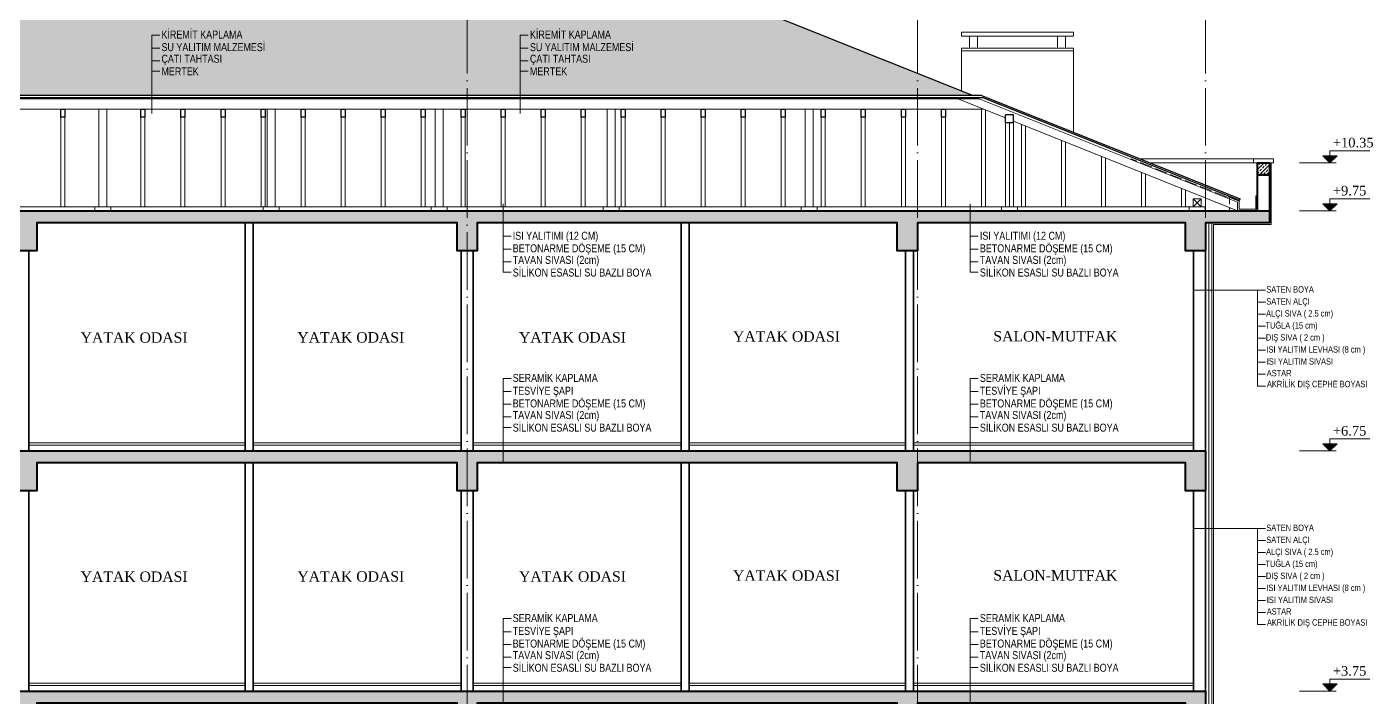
# Model space of a CAD drawing. Header units: millimetres. Extents: x 11587 to 81192, y -36083 to -25300.
# Drawn here: x 52709 to 54391, y -27183 to -26345 of the extents above; entities that cross this region are included whole.
import ezdxf

# ---------------------------------------------------------------- set-up
doc = ezdxf.new("R2010")
doc.units = ezdxf.units.MM
doc.linetypes.add('AKS', pattern=[30, 24, -3, 0, -3])
doc.linetypes.add('IZDUSUM1', pattern=[20, 7.5, -5, 7.5, 0])
for name, color, linetype, lineweight in [('A-detay-yalıtım', 193, 'Continuous', 5), ('rtm-aks yeni', 7, 'AKS', 20), ('rtm-cephe-03', 241, 'Continuous', 30), ('rtm-cephe-04', 33, 'Continuous', 25), ('rtm-duv tugla', 22, 'Continuous', 35), ('rtm-izdusum-üst ince', 8, 'IZDUSUM1', 5), ('rtm-kesit katmanı-04', 33, 'Continuous', 25), ('rtm-kesit katmanı-05', 153, 'Continuous', 20), ('rtm-kesit katmanı-06', 136, 'Continuous', 15), ('rtm-kesit katmanı-07', 244, 'Continuous', 9), ('rtm-kplm dos-seramik', 13, 'Continuous', 9), ('rtm-mhl-yazı-adı', 150, 'Continuous', 30), ('rtm-mhl-yazı-malzeme', 253, 'Continuous', 13), ('rtm-sembol kot yazı', 7, 'Continuous', 20), ('rtm-sembol malzeme cizgisi', 242, 'Continuous', 20), ('rtm-symbol lvl', 242, 'Continuous', 20), ('rtm-sıva', 252, 'Continuous', 15), ('rtm-tarama-betonarme', 51, 'Continuous', 15), ('rtm-tas_betonarme', 50, 'Continuous', 40)]:
    doc.layers.add(name, color=color, linetype=linetype, lineweight=lineweight)
doc.styles.add('ARIAL', font='times.ttf')
doc.styles.get("Standard").update_dxf_attribs({"font": 'arial.ttf'})
doc.styles.add('VAZ-OLCU', font='times.ttf', dxfattribs={"height": 60})
doc.linetypes.add('BATTING', pattern='A,0.00254,-2.54,[134,ltypeshp.shx,S=2.54,R=0,X=-2.54,Y=0],-5.08,[134,ltypeshp.shx,S=2.54,R=180,X=2.54,Y=0],-2.54', length=10.16254)
pattern_1 = [(45, (63294.627, 13305.797), (-11.22532, 11.22532), []), (45, (63305.852, 13305.797), (-11.22532, 11.22532), [7.9375, -3.96875])]

msp = doc.modelspace()

# ---------------------------------------------------------------- hatches: boundary and pattern name
at = {"layer": 'rtm-cephe-04'}
h = msp.add_hatch(dxfattribs=at)
h.set_pattern_fill('AR-RSHKE', color=256, scale=0.15, style=0)
h.set_pattern_definition([(0, (6000, -2946.85), (97.155, 45.72), [22.86, -19.05, 26.67, -11.43, 34.29, -15.24]), (0, (6022.86, -2944.947), (97.155, 45.72), [19.05, -72.39, 15.24, -22.86]), (0, (6068.58, -2949.71), (97.155, 45.72), [11.43, -118.11]), (90, (6000, -2946.852), (-32.385, 45.72), [43.815, -139.065]), (90, (6022.86, -2946.852), (-32.385, 45.72), [42.8625, -140.0175]), (90, (6041.91, -2946.852), (-32.385, 45.72), [40.005, -142.875]), (90, (6068.58, -2949.71), (-32.385, 45.72), [43.815, -139.065]), (90, (6080.01, -2949.71), (-32.385, 45.72), [43.815, -139.065]), (90, (6114.3, -2946.852), (-32.385, 45.72), [41.91, -140.97])])
h.paths.add_polyline_path([(50289.09, -26249.14), (50289.09, -26315.03), (50209.09, -26315.03), (50209.09, -26249.14), (50071.59, -26249.14), (49616.97, -26430.99), (53891.22, -26430.99), (53436.59, -26249.14), (53299.09, -26249.14), (53299.09, -26315.03), (53219.09, -26315.03), (53219.09, -26249.14), (52486.59, -26249.14), (52486.59, -26315.03), (52201.59, -26315.03), (52201.59, -26249.14), (51551.59, -26249.14), (51551.59, -26315.03), (51436.59, -26315.03), (51436.59, -26249.14), (51156.59, -26249.14), (51156.59, -26315.03), (51016.59, -26315.03), (51016.59, -26249.14)])
at = {"layer": 'rtm-symbol lvl'}
for points in [[(54328.3, -26506.19), (54337.14, -26515.03), (54345.98, -26506.19)], [(54328.3, -26506.19), (54337.14, -26515.03), (54345.98, -26506.19)], [(54328.3, -26566.19), (54337.14, -26575.03), (54345.98, -26566.19)], [(54328.3, -26566.19), (54337.14, -26575.03), (54345.98, -26566.19)], [(54328.3, -26866.19), (54337.14, -26875.03), (54345.98, -26866.19)], [(54328.3, -26866.19), (54337.14, -26875.03), (54345.98, -26866.19)], [(54328.3, -27166.19), (54337.14, -27175.03), (54345.98, -27166.19)], [(54328.3, -27166.19), (54337.14, -27175.03), (54345.98, -27166.19)]]:
    msp.add_hatch(color=256, dxfattribs=at).paths.add_polyline_path(points)
at = {"layer": 'rtm-tarama-betonarme'}
h = msp.add_hatch(dxfattribs=at)
h.set_pattern_fill('ANSI33', color=256, style=0)
h.set_pattern_definition([(45, (46427.6166, 20302.453), (-4.4901281, 4.4901281), []), (45, (46432.107, 20302.453), (-4.4901281, 4.4901281), [3.175, -1.5875])])
h.paths.add_polyline_path([(54261.59, -26515.03), (54246.59, -26515.03), (54246.59, -26530.03), (54261.59, -26530.03)])
at = {"layer": 'rtm-tarama-betonarme', "ltscale": 1.5}
h = msp.add_hatch(dxfattribs=at)
h.set_pattern_fill('ANSI33', color=256, scale=2.5, style=0)
h.set_pattern_definition(pattern_1)
h.paths.add_polyline_path([(51446.59, -26590.03), (51966.59, -26590.03), (51966.59, -26625.03), (51991.59, -26625.03), (51991.59, -26590.03), (52331.59, -26590.03), (52331.59, -26625.03), (52356.59, -26625.03), (52356.59, -26590.03), (52696.59, -26590.03), (52696.59, -26625.03), (52721.59, -26625.03), (52721.59, -26590.03), (53246.59, -26590.03), (53246.59, -26625.03), (53271.59, -26625.03), (53271.59, -26590.03), (53796.59, -26590.03), (53796.59, -26625.03), (53821.59, -26625.03), (53821.59, -26590.03), (54156.59, -26590.03), (54156.59, -26625.03), (54181.59, -26625.03), (54181.59, -26590.03), (54261.59, -26590.03), (54261.59, -26575.03), (49246.59, -26575.03), (49246.59, -26590.03), (49326.59, -26590.03), (49326.59, -26625.03), (49351.59, -26625.03), (49351.59, -26590.03), (49686.59, -26590.03), (49686.59, -26625.03), (49711.59, -26625.03), (49711.59, -26590.03), (50236.59, -26590.03), (50236.59, -26625.03), (50261.59, -26625.03), (50261.59, -26590.03), (50786.59, -26590.03), (50786.59, -26625.03), (50811.59, -26625.03), (50811.59, -26590.03), (51146.59, -26590.03), (51146.59, -26625.03), (51171.59, -26625.03), (51171.59, -26590.03), (51421.59, -26590.03), (51421.59, -26625.03), (51446.59, -26625.03)])
h = msp.add_hatch(dxfattribs=at)
h.set_pattern_fill('ANSI33', color=256, scale=2.5, style=0)
h.set_pattern_definition(pattern_1)
h.paths.add_polyline_path([(52331.59, -26925.03), (52356.59, -26925.03), (52356.59, -26890.03), (52696.59, -26890.03), (52696.59, -26925.03), (52721.59, -26925.03), (52721.59, -26890.03), (53246.59, -26890.03), (53246.59, -26925.03), (53271.59, -26925.03), (53271.59, -26890.03), (53796.59, -26890.03), (53796.59, -26925.03), (53821.59, -26925.03), (53821.59, -26890.03), (54156.59, -26890.03), (54156.59, -26925.03), (54181.59, -26925.03), (54181.59, -26875.03), (51421.59, -26875.03), (51421.59, -26925.03), (51446.59, -26925.03), (51446.59, -26890.03), (51966.59, -26890.03), (51966.59, -26925.03), (51991.59, -26925.03), (51991.59, -26890.03), (52331.59, -26890.03)])
h = msp.add_hatch(dxfattribs=at)
h.set_pattern_fill('ANSI33', color=256, scale=2.5, style=0)
h.set_pattern_definition(pattern_1)
h.paths.add_polyline_path([(52331.59, -27225.03), (52356.59, -27225.03), (52356.59, -27190.03), (52696.59, -27190.03), (52696.59, -27225.03), (52721.59, -27225.03), (52721.59, -27190.03), (53246.59, -27190.03), (53246.59, -27225.03), (53271.59, -27225.03), (53271.59, -27190.03), (53796.59, -27190.03), (53796.59, -27225.03), (53821.59, -27225.03), (53821.59, -27190.03), (54156.59, -27190.03), (54156.59, -27225.03), (54181.59, -27225.03), (54181.59, -27175.03), (51421.59, -27175.03), (51421.59, -27225.03), (51446.59, -27225.03), (51446.59, -27190.03), (51966.59, -27190.03), (51966.59, -27225.03), (51991.59, -27225.03), (51991.59, -27190.03), (52331.59, -27190.03)])

# ---------------------------------------------------------------- linework, layer by layer
at = {"layer": 'A-detay-yalıtım', "linetype": 'BATTING', "ltscale": 0.35}
msp.add_lwpolyline([(54185.59, -27565.03), (54185.59, -26590.03)], dxfattribs=at)
at = {"layer": 'rtm-aks yeni', "ltscale": 3}
for p, q in [((53259.09, -27755.03), (53259.09, -25974.16)), ((53821.59, -27755.03), (53821.59, -25974.16)), ((54181.59, -27755.03), (54181.59, -25974.16))]:
    msp.add_line(p, q, dxfattribs=at)
at = {"layer": 'rtm-cephe-03'}
for points in [[(53299.09, -26249.14), (53436.59, -26249.14), (53891.22, -26430.99)], [(54224.02, -26562), (54224.76, -26560.14)]]:
    msp.add_lwpolyline(points, dxfattribs=at)
at = {"layer": 'rtm-duv tugla'}
for points in [[(52981.59, -26590.03), (52981.59, -26875.03)], [(52991.59, -26590.03), (52991.59, -26875.03)], [(53526.59, -26590.03), (53526.59, -26875.03)], [(53536.59, -26590.03), (53536.59, -26875.03)], [(52711.59, -26625.03), (52711.59, -26875.03)], [(53251.59, -26625.03), (53251.59, -26875.03)], [(53266.59, -26625.03), (53266.59, -26875.03)], [(53806.59, -26625.03), (53806.59, -26875.03)], [(53816.59, -26625.03), (53816.59, -26875.03)], [(54166.59, -26625.03), (54166.59, -26875.03)], [(54181.59, -26625.03), (54181.59, -26875.03)], [(52981.59, -26890.03), (52981.59, -27175.03)], [(52991.59, -26890.03), (52991.59, -27175.03)], [(53526.59, -26890.03), (53526.59, -27175.03)], [(53536.59, -26890.03), (53536.59, -27175.03)], [(52711.59, -26925.03), (52711.59, -27175.03)], [(53251.59, -26925.03), (53251.59, -27175.03)], [(53266.59, -26925.03), (53266.59, -27175.03)], [(53806.59, -26925.03), (53806.59, -27175.03)], [(53816.59, -26925.03), (53816.59, -27175.03)], [(54166.59, -26925.03), (54166.59, -27175.03)], [(54181.59, -26925.03), (54181.59, -27175.03)]]:
    msp.add_lwpolyline(points, dxfattribs=at)
at = {"layer": 'rtm-izdusum-üst ince'}
msp.add_lwpolyline([(54088.82, -26510.03), (54211.59, -26559.14), (54211.59, -26575.03)], dxfattribs=at)
at = {"layer": 'rtm-kesit katmanı-04'}
for p, q in [((53941.59, -26455.03), (53931.59, -26455.03)), ((53941.59, -26465.03), (53931.59, -26465.03))]:
    msp.add_line(p, q, dxfattribs=at)
for points in [[(53904, -26433.99), (49604.19, -26433.99)], [(53901.88, -26430.99), (49606.31, -26430.99)], [(53901.88, -26430.99), (54224.76, -26560.14)], [(54224.02, -26562), (53904, -26433.99)], [(52751.59, -26448.03), (52756.59, -26448.03), (52756.59, -26458.03), (52751.59, -26458.03), (52751.59, -26448.03)], [(52851.59, -26448.03), (52856.59, -26448.03), (52856.59, -26458.03), (52851.59, -26458.03), (52851.59, -26448.03)], [(52901.59, -26448.03), (52906.59, -26448.03), (52906.59, -26458.03), (52901.59, -26458.03), (52901.59, -26448.03)], [(52951.59, -26448.03), (52956.59, -26448.03), (52956.59, -26458.03), (52951.59, -26458.03), (52951.59, -26448.03)], [(53001.59, -26448.03), (53006.59, -26448.03), (53006.59, -26458.03), (53001.59, -26458.03), (53001.59, -26448.03)], [(53051.59, -26448.03), (53056.59, -26448.03), (53056.59, -26458.03), (53051.59, -26458.03), (53051.59, -26448.03)], [(53101.59, -26448.03), (53106.59, -26448.03), (53106.59, -26458.03), (53101.59, -26458.03), (53101.59, -26448.03)], [(53151.59, -26448.03), (53156.59, -26448.03), (53156.59, -26458.03), (53151.59, -26458.03), (53151.59, -26448.03)], [(53201.59, -26448.03), (53206.59, -26448.03), (53206.59, -26458.03), (53201.59, -26458.03), (53201.59, -26448.03)], [(53251.59, -26448.03), (53256.59, -26448.03), (53256.59, -26458.03), (53251.59, -26458.03), (53251.59, -26448.03)], [(53301.59, -26448.03), (53306.59, -26448.03), (53306.59, -26458.03), (53301.59, -26458.03), (53301.59, -26448.03)], [(53351.59, -26448.03), (53356.59, -26448.03), (53356.59, -26458.03), (53351.59, -26458.03), (53351.59, -26448.03)], [(53401.59, -26448.03), (53406.59, -26448.03), (53406.59, -26458.03), (53401.59, -26458.03), (53401.59, -26448.03)], [(53451.59, -26448.03), (53456.59, -26448.03), (53456.59, -26458.03), (53451.59, -26458.03), (53451.59, -26448.03)], [(53501.59, -26448.03), (53506.59, -26448.03), (53506.59, -26458.03), (53501.59, -26458.03), (53501.59, -26448.03)], [(53551.59, -26448.03), (53556.59, -26448.03), (53556.59, -26458.03), (53551.59, -26458.03), (53551.59, -26448.03)], [(53601.59, -26448.03), (53606.59, -26448.03), (53606.59, -26458.03), (53601.59, -26458.03), (53601.59, -26448.03)], [(53651.59, -26448.03), (53656.59, -26448.03), (53656.59, -26458.03), (53651.59, -26458.03), (53651.59, -26448.03)], [(53701.59, -26448.03), (53706.59, -26448.03), (53706.59, -26458.03), (53701.59, -26458.03), (53701.59, -26448.03)], [(53751.59, -26448.03), (53756.59, -26448.03), (53756.59, -26458.03), (53751.59, -26458.03), (53751.59, -26448.03)], [(53801.59, -26448.03), (53806.59, -26448.03), (53806.59, -26458.03), (53801.59, -26458.03), (53801.59, -26448.03)], [(53851.59, -26448.03), (53856.59, -26448.03), (53856.59, -26458.03), (53851.59, -26458.03), (53851.59, -26448.03)], [(53931.59, -26465.03), (53931.59, -26455.03)], [(53941.59, -26465.03), (53941.59, -26455.03)]]:
    msp.add_lwpolyline(points, dxfattribs=at)
at = {"layer": 'rtm-kesit katmanı-05'}
for p, q in [((52799.09, -26570.03), (52799.09, -26448.03)), ((52809.09, -26570.03), (52809.09, -26448.03)), ((53009.09, -26570.03), (53009.09, -26448.03)), ((53019.09, -26570.03), (53019.09, -26448.03)), ((53219.09, -26570.03), (53219.09, -26448.03)), ((53229.09, -26570.03), (53229.09, -26448.03)), ((53434.09, -26570.03), (53434.09, -26448.03)), ((53444.09, -26570.03), (53444.09, -26448.03)), ((53681.59, -26570.03), (53681.59, -26448.03)), ((53691.59, -26570.03), (53691.59, -26448.03)), ((53931.59, -26570.03), (53931.59, -26465.03)), ((53936.59, -26465.03), (53936.59, -26570.03)), ((53941.59, -26570.03), (53941.59, -26465.03))]:
    msp.add_line(p, q, dxfattribs=at)
for points in [[(53876.59, -26352.03), (54016.59, -26352.03)], [(53876.59, -26357.03), (53876.59, -26352.03)], [(54016.59, -26357.03), (54016.59, -26352.03)], [(53876.59, -26357.03), (54016.59, -26357.03)], [(53876.59, -26372.03), (53876.59, -26425.14)], [(54016.59, -26372.03), (53876.59, -26372.03)], [(53886.59, -26372.03), (53886.59, -26357.03)], [(53896.59, -26372.03), (53896.59, -26357.03)], [(53996.59, -26372.03), (53996.59, -26357.03)], [(54006.59, -26372.03), (54006.59, -26357.03)], [(54016.59, -26372.03), (54016.59, -26476.88)], [(54016.59, -26375.03), (53876.59, -26375.03)], [(53898.94, -26435.2), (49609.25, -26435.2)], [(53931.59, -26459.03), (53872.01, -26435.2)], [(53898.94, -26435.2), (54221.59, -26564.26)], [(53904.09, -26448.03), (49604.09, -26448.03)], [(54221.59, -26575.03), (53941.59, -26463.03)], [(52794.09, -26575.03), (52794.09, -26570.03), (52814.09, -26570.03), (52814.09, -26575.03)], [(52794.09, -26575.03), (52794.09, -26570.03), (52814.09, -26570.03), (52814.09, -26575.03)], [(53004.09, -26575.03), (53004.09, -26570.03), (53024.09, -26570.03), (53024.09, -26575.03)], [(53004.09, -26575.03), (53004.09, -26570.03), (53024.09, -26570.03), (53024.09, -26575.03)], [(53214.09, -26575.03), (53214.09, -26570.03), (53234.09, -26570.03), (53234.09, -26575.03)], [(53214.09, -26575.03), (53214.09, -26570.03), (53234.09, -26570.03), (53234.09, -26575.03)], [(53429.09, -26575.03), (53429.09, -26570.03), (53449.09, -26570.03), (53449.09, -26575.03)], [(53429.09, -26575.03), (53429.09, -26570.03), (53449.09, -26570.03), (53449.09, -26575.03)], [(53676.59, -26575.03), (53676.59, -26570.03), (53696.59, -26570.03), (53696.59, -26575.03)], [(53676.59, -26575.03), (53676.59, -26570.03), (53696.59, -26570.03), (53696.59, -26575.03)], [(53946.59, -26575.03), (53946.59, -26570.03), (53926.59, -26570.03), (53926.59, -26575.03)], [(53946.59, -26575.03), (53946.59, -26570.03), (53926.59, -26570.03), (53926.59, -26575.03)], [(54176.14, -26570.03), (54176.14, -26560.03), (54166.14, -26560.03), (54166.14, -26570.03), (54181.14, -26570.03), (54181.14, -26575.03), (54161.14, -26575.03), (54161.14, -26570.03), (54176.14, -26570.03)], [(54221.59, -26575.03), (54221.59, -26564.26)]]:
    msp.add_lwpolyline(points, dxfattribs=at)
at = {"layer": 'rtm-kesit katmanı-06'}
msp.add_lwpolyline([(49347.05, -26570.03), (54161.14, -26570.03)], dxfattribs=at)
at = {"layer": 'rtm-kesit katmanı-07', "ltscale": 2}
for points in [[(53901.59, -26570.03), (53901.59, -26448.03)], [(53906.59, -26570.03), (53906.59, -26449.03)], [(52751.59, -26458.03), (52751.59, -26570.03)], [(52756.59, -26458.03), (52756.59, -26570.03)], [(52851.59, -26458.03), (52851.59, -26570.03)], [(52856.59, -26458.03), (52856.59, -26570.03)], [(52901.59, -26458.03), (52901.59, -26570.03)], [(52906.59, -26458.03), (52906.59, -26570.03)], [(52951.59, -26458.03), (52951.59, -26570.03)], [(52956.59, -26458.03), (52956.59, -26570.03)], [(53001.59, -26458.03), (53001.59, -26570.03)], [(53006.59, -26458.03), (53006.59, -26570.03)], [(53051.59, -26458.03), (53051.59, -26570.03)], [(53056.59, -26458.03), (53056.59, -26570.03)], [(53101.59, -26458.03), (53101.59, -26570.03)], [(53106.59, -26458.03), (53106.59, -26570.03)], [(53151.59, -26458.03), (53151.59, -26570.03)], [(53156.59, -26458.03), (53156.59, -26570.03)], [(53201.59, -26458.03), (53201.59, -26570.03)], [(53206.59, -26458.03), (53206.59, -26570.03)], [(53251.59, -26458.03), (53251.59, -26570.03)], [(53256.59, -26458.03), (53256.59, -26570.03)], [(53301.59, -26458.03), (53301.59, -26570.03)], [(53306.59, -26458.03), (53306.59, -26570.03)], [(53351.59, -26458.03), (53351.59, -26570.03)], [(53356.59, -26458.03), (53356.59, -26570.03)], [(53401.59, -26458.03), (53401.59, -26570.03)], [(53406.59, -26458.03), (53406.59, -26570.03)], [(53451.59, -26458.03), (53451.59, -26570.03)], [(53456.59, -26458.03), (53456.59, -26570.03)], [(53501.59, -26458.03), (53501.59, -26570.03)], [(53506.59, -26458.03), (53506.59, -26570.03)], [(53551.59, -26458.03), (53551.59, -26570.03)], [(53556.59, -26458.03), (53556.59, -26570.03)], [(53601.59, -26458.03), (53601.59, -26570.03)], [(53606.59, -26458.03), (53606.59, -26570.03)], [(53651.59, -26458.03), (53651.59, -26570.03)], [(53656.59, -26458.03), (53656.59, -26570.03)], [(53701.59, -26458.03), (53701.59, -26570.03)], [(53706.59, -26458.03), (53706.59, -26570.03)], [(53751.59, -26458.03), (53751.59, -26570.03)], [(53756.59, -26458.03), (53756.59, -26570.03)], [(53801.59, -26458.03), (53801.59, -26570.03)], [(53806.59, -26458.03), (53806.59, -26570.03)], [(53851.59, -26458.03), (53851.59, -26570.03)], [(53856.59, -26458.03), (53856.59, -26570.03)], [(53951.59, -26467.03), (53951.59, -26570.03)], [(53956.59, -26469.03), (53956.59, -26570.03)], [(54001.59, -26570.03), (54001.59, -26487.03)], [(54006.59, -26570.03), (54006.59, -26489.03)], [(54051.59, -26507.03), (54051.59, -26570.03)], [(54056.59, -26509.03), (54056.59, -26570.03)], [(54101.59, -26527.03), (54101.59, -26570.03)], [(54106.59, -26529.03), (54106.59, -26570.03)], [(54151.59, -26547.03), (54151.59, -26570.03)], [(54156.59, -26549.03), (54156.59, -26570.03)], [(54166.14, -26560.03), (54176.14, -26570.03)], [(54166.14, -26570.03), (54176.14, -26560.03)]]:
    msp.add_lwpolyline(points, dxfattribs=at)
at = {"layer": 'rtm-kplm dos-seramik'}
for points in [[(52981.59, -26865.03), (52711.59, -26865.03)], [(52981.59, -26868.03), (52711.59, -26868.03)], [(53251.59, -26865.03), (52991.59, -26865.03)], [(53251.59, -26868.03), (52991.59, -26868.03)], [(53526.59, -26865.03), (53266.59, -26865.03)], [(53526.59, -26868.03), (53266.59, -26868.03)], [(53806.59, -26865.03), (53536.59, -26865.03)], [(53806.59, -26868.03), (53536.59, -26868.03)], [(54166.59, -26865.03), (53816.59, -26865.03)], [(54166.59, -26868.03), (53816.59, -26868.03)], [(52981.59, -27165.03), (52711.59, -27165.03)], [(52981.59, -27168.03), (52711.59, -27168.03)], [(53251.59, -27165.03), (52991.59, -27165.03)], [(53251.59, -27168.03), (52991.59, -27168.03)], [(53526.59, -27165.03), (53266.59, -27165.03)], [(53526.59, -27168.03), (53266.59, -27168.03)], [(53806.59, -27165.03), (53536.59, -27165.03)], [(53806.59, -27168.03), (53536.59, -27168.03)], [(54166.59, -27165.03), (53816.59, -27165.03)], [(54166.59, -27168.03), (53816.59, -27168.03)]]:
    msp.add_lwpolyline(points, dxfattribs=at)
at = {"layer": 'rtm-sembol malzeme cizgisi'}
for p, q in [((52875.09, -26355.54), (52865.02, -26355.54)), ((52875.09, -26371.67), (52865.02, -26371.67)), ((53335.46, -26355.54), (53325.39, -26355.54)), ((53335.46, -26371.67), (53325.39, -26371.67)), ((52875.09, -26387.47), (52865.02, -26387.47)), ((53335.46, -26387.47), (53325.39, -26387.47)), ((52875.09, -26400.55), (52865.02, -26400.55)), ((53335.46, -26400.55), (53325.39, -26400.55)), ((53313.98, -26606.86), (53303.91, -26606.86)), ((53897.64, -26606.86), (53887.57, -26606.86)), ((53313.98, -26623), (53303.91, -26623)), ((53897.64, -26623), (53887.57, -26623)), ((53313.98, -26638.79), (53303.91, -26638.79)), ((53897.64, -26638.79), (53887.57, -26638.79)), ((53313.98, -26651.87), (53303.91, -26651.87)), ((53897.64, -26651.87), (53887.57, -26651.87)), ((54166.59, -26674.17), (54256.59, -26674.17)), ((54246.41, -26689.17), (54256.59, -26689.17)), ((54246.41, -26704.17), (54256.59, -26704.17)), ((54246.41, -26719.17), (54256.59, -26719.17)), ((54246.41, -26734.17), (54256.59, -26734.17)), ((54246.41, -26749.17), (54256.59, -26749.17)), ((54246.41, -26764.17), (54256.59, -26764.17)), ((53313.98, -26784.5), (53303.91, -26784.5)), ((53897.64, -26784.5), (53887.57, -26784.5)), ((54246.41, -26779.17), (54256.59, -26779.17)), ((53313.98, -26800.98), (53303.91, -26800.98)), ((53897.64, -26800.98), (53887.57, -26800.98)), ((54246.41, -26794.17), (54256.59, -26794.17)), ((53313.98, -26816.77), (53303.91, -26816.77)), ((53897.64, -26816.77), (53887.57, -26816.77)), ((53313.98, -26832.57), (53303.91, -26832.57)), ((53897.64, -26832.57), (53887.57, -26832.57)), ((53313.98, -26845.65), (53303.91, -26845.65)), ((53897.64, -26845.65), (53887.57, -26845.65)), ((54166.59, -26972.01), (54256.59, -26972.01)), ((54246.41, -26987.01), (54256.59, -26987.01)), ((54246.41, -27002.01), (54256.59, -27002.01)), ((54246.41, -27017.01), (54256.59, -27017.01)), ((54246.41, -27032.01), (54256.59, -27032.01)), ((54246.41, -27047.01), (54256.59, -27047.01)), ((54246.41, -27062.01), (54256.59, -27062.01)), ((54246.41, -27077.01), (54256.59, -27077.01)), ((53313.98, -27084.5), (53303.91, -27084.5)), ((53897.64, -27084.5), (53887.57, -27084.5)), ((54246.41, -27092.01), (54256.59, -27092.01)), ((53313.98, -27100.98), (53303.91, -27100.98)), ((53897.64, -27100.98), (53887.57, -27100.98)), ((53313.98, -27116.77), (53303.91, -27116.77)), ((53897.64, -27116.77), (53887.57, -27116.77)), ((53313.98, -27132.57), (53303.91, -27132.57)), ((53313.98, -27145.65), (53303.91, -27145.65)), ((53897.64, -27132.57), (53887.57, -27132.57)), ((53897.64, -27145.65), (53887.57, -27145.65))]:
    msp.add_line(p, q, dxfattribs=at)
for points in [[(52865.02, -26453.32), (52865.02, -26355.54)], [(53325.39, -26453.32), (53325.39, -26355.54)], [(53303.91, -26651.87), (53303.91, -26566.34)], [(53887.57, -26651.87), (53887.57, -26566.34)], [(54246.41, -26674.17), (54246.41, -26794.17)], [(53303.91, -26890.03), (53303.91, -26784.5)], [(53887.57, -26890.03), (53887.57, -26784.5)], [(54246.41, -26972.01), (54246.41, -27092.01)], [(53303.91, -27190.03), (53303.91, -27084.5)], [(53887.57, -27190.03), (53887.57, -27084.5)]]:
    msp.add_lwpolyline(points, dxfattribs=at)
at = {"layer": 'rtm-symbol lvl'}
for p, q in [((54299.21, -26515.03), (54345.01, -26515.03)), ((54299.21, -26575.03), (54345.01, -26575.03)), ((54299.21, -26875.03), (54345.01, -26875.03)), ((54299.21, -27175.03), (54345.01, -27175.03))]:
    msp.add_line(p, q, dxfattribs=at)
for points in [[(54328.3, -26506.19), (54337.14, -26515.03), (54345.98, -26506.19)], [(54328.3, -26506.19), (54337.14, -26515.03), (54345.98, -26506.19)], [(54328.3, -26566.19), (54337.14, -26575.03), (54345.98, -26566.19)], [(54328.3, -26566.19), (54337.14, -26575.03), (54345.98, -26566.19)], [(54328.3, -26866.19), (54337.14, -26875.03), (54345.98, -26866.19)], [(54328.3, -26866.19), (54337.14, -26875.03), (54345.98, -26866.19)], [(54328.3, -27166.19), (54337.14, -27175.03), (54345.98, -27166.19)], [(54328.3, -27166.19), (54337.14, -27175.03), (54345.98, -27166.19)]]:
    msp.add_lwpolyline(points, close=True, dxfattribs=at)
for points in [[(54387.14, -26500.03), (54337.14, -26500.03), (54337.14, -26515.03)], [(54387.14, -26560.03), (54337.14, -26560.03), (54337.14, -26575.03)], [(54387.14, -26860.03), (54337.14, -26860.03), (54337.14, -26875.03)], [(54387.14, -27160.03), (54337.14, -27160.03), (54337.14, -27175.03)]]:
    msp.add_lwpolyline(points, dxfattribs=at)
at = {"layer": 'rtm-sıva'}
for p, q in [((54241.59, -26510.03), (54099.48, -26510.03)), ((54241.59, -26515.03), (54111.98, -26515.03))]:
    msp.add_line(p, q, dxfattribs=at)
for points in [[(54191.59, -26592.03), (54263.59, -26592.03), (54263.59, -26515.03)], [(54246.59, -26515.03), (54241.59, -26515.03), (54241.59, -26510.03), (54266.59, -26510.03), (54266.59, -26515.03), (54246.59, -26515.03)], [(54246.59, -26556.34), (54244.59, -26556.34), (54244.59, -26573.03), (54223.59, -26573.03), (54223.59, -26563.06), (54209.99, -26557.57), (54209.24, -26559.32), (54221.59, -26564.26), (54221.59, -26575.03), (54221.59, -26575.03)], [(54189.59, -27565.03), (54189.59, -26590.03)], [(54191.59, -27565.03), (54191.59, -26592.03)]]:
    msp.add_lwpolyline(points, dxfattribs=at)
at = {"layer": 'rtm-tas_betonarme'}
for points in [[(54261.59, -26515.03), (54261.59, -26530.03), (54246.59, -26530.03), (54246.59, -26515.03), (54261.59, -26515.03)], [(54246.59, -26575.03), (54246.59, -26530.03), (54261.59, -26530.03), (54261.59, -26575.03)], [(49246.59, -26575.03), (54261.59, -26575.03), (54261.59, -26590.03), (54181.59, -26590.03), (54181.59, -26625.03), (54156.59, -26625.03), (54156.59, -26590.03), (53821.59, -26590.03), (53821.59, -26625.03), (53796.59, -26625.03), (53796.59, -26590.03), (53271.59, -26590.03), (53271.59, -26625.03), (53246.59, -26625.03), (53246.59, -26590.03), (52721.59, -26590.03), (52721.59, -26625.03), (52696.59, -26625.03)], [(51421.59, -26875.03), (54181.59, -26875.03)], [(54181.59, -26875.03), (54181.59, -26925.03), (54156.59, -26925.03), (54156.59, -26890.03), (53821.59, -26890.03), (53821.59, -26925.03), (53796.59, -26925.03), (53796.59, -26890.03), (53271.59, -26890.03), (53271.59, -26925.03), (53246.59, -26925.03), (53246.59, -26890.03), (52721.59, -26890.03), (52721.59, -26925.03), (52696.59, -26925.03)], [(51421.59, -27175.03), (54181.59, -27175.03)], [(54181.59, -27175.03), (54181.59, -27225.03), (54156.59, -27225.03), (54156.59, -27190.03), (53821.59, -27190.03), (53821.59, -27225.03), (53796.59, -27225.03), (53796.59, -27190.03), (53271.59, -27190.03), (53271.59, -27225.03), (53246.59, -27225.03), (53246.59, -27190.03), (52721.59, -27190.03), (52721.59, -27225.03), (52696.59, -27225.03)]]:
    msp.add_lwpolyline(points, dxfattribs=at)

# ---------------------------------------------------------------- texts
at = {"layer": 'rtm-mhl-yazı-adı', "style": 'ARIAL'}
for s, p in [('SALON-MUTFAK', (53916.53, -26738.2)), ('YATAK ODASI', (52776.18, -26739.9)), ('YATAK ODASI', (53046.94, -26739.63)), ('YATAK ODASI', (53323.88, -26739.63)), ('YATAK ODASI', (53591.25, -26738.51)), ('YATAK ODASI', (52776.18, -27038.62)), ('YATAK ODASI', (53046.94, -27038.35)), ('YATAK ODASI', (53323.88, -27038.35)), ('YATAK ODASI', (53591.25, -27037.23)), ('SALON-MUTFAK', (53916.53, -27036.92))]:
    msp.add_text(s, height=13, dxfattribs=at).set_placement(p)
at = {"layer": 'rtm-mhl-yazı-malzeme', "width": 0.8}
for s, height, p in [('KİREMİT KAPLAMA', 10, (52877.18, -26359.85)), ('KİREMİT KAPLAMA', 10, (53337.56, -26359.85)), ('SU YALITIM MALZEMESİ', 10, (52877.18, -26375.57)), ('SU YALITIM MALZEMESİ', 10, (53337.56, -26375.57)), ('ÇATI TAHTASI', 10, (52877.18, -26390.03)), ('ÇATI TAHTASI', 10, (53337.56, -26390.03)), ('MERTEK', 10, (52877.18, -26405.81)), ('MERTEK', 10, (53337.56, -26405.81)), ('ISI YALITIMI (12 CM)', 10, (53316.08, -26611.18)), ('ISI YALITIMI (12 CM)', 10, (53899.73, -26611.18)), ('BETONARME DÖŞEME (15 CM) ', 10, (53316.08, -26626.9)), ('BETONARME DÖŞEME (15 CM) ', 10, (53899.73, -26626.9)), ('TAVAN SIVASI (2cm) ', 10, (53316.08, -26641.35)), ('TAVAN SIVASI (2cm) ', 10, (53899.73, -26641.35)), ('SİLİKON ESASLI SU BAZLI BOYA', 10, (53316.08, -26657.13)), ('SİLİKON ESASLI SU BAZLI BOYA', 10, (53899.73, -26657.13)), ('SATEN BOYA', 8, (54257.56, -26677.2)), ('SATEN ALÇI', 8, (54257.56, -26692.2)), ('ALÇI SIVA ( 2.5 cm)', 8, (54257.32, -26707.2)), ('TUĞLA (15 cm)', 8, (54256.49, -26722.2)), ('DIŞ SIVA ( 2 cm )', 8, (54257.04, -26737.2)), (' ISI YALITIM LEVHASI (8 cm )', 8, (54255.15, -26752.2)), ('ASTAR', 8, (54258.11, -26781.72)), ('ISI YALITIM SIVASI', 8, (54258.22, -26767.2)), ('TESVİYE ŞAPI', 10, (53316.08, -26804.88)), ('SERAMİK KAPLAMA', 10, (53316.08, -26788.82)), ('TESVİYE ŞAPI', 10, (53899.73, -26804.88)), ('SERAMİK KAPLAMA', 10, (53899.73, -26788.82)), ('AKRİLİK DIŞ CEPHE BOYASI', 8, (54258.35, -26795.45)), ('BETONARME DÖŞEME (15 CM) ', 10, (53316.08, -26820.67)), ('BETONARME DÖŞEME (15 CM) ', 10, (53899.73, -26820.67)), ('TAVAN SIVASI (2cm) ', 10, (53316.08, -26835.13)), ('TAVAN SIVASI (2cm) ', 10, (53899.73, -26835.13)), ('SİLİKON ESASLI SU BAZLI BOYA', 10, (53316.08, -26850.91)), ('SİLİKON ESASLI SU BAZLI BOYA', 10, (53899.73, -26850.91)), ('SATEN BOYA', 8, (54257.56, -26975.04)), ('SATEN ALÇI', 8, (54257.56, -26990.04)), ('TUĞLA (15 cm)', 8, (54256.49, -27020.04)), ('ALÇI SIVA ( 2.5 cm)', 8, (54257.32, -27005.04)), ('DIŞ SIVA ( 2 cm )', 8, (54257.04, -27035.04)), (' ISI YALITIM LEVHASI (8 cm )', 8, (54255.15, -27050.04)), ('ISI YALITIM SIVASI', 8, (54258.22, -27065.04)), ('SERAMİK KAPLAMA', 10, (53316.08, -27088.82)), ('SERAMİK KAPLAMA', 10, (53899.73, -27088.82)), ('ASTAR', 8, (54258.11, -27079.56)), ('TESVİYE ŞAPI', 10, (53316.08, -27104.88)), ('TESVİYE ŞAPI', 10, (53899.73, -27104.88)), ('AKRİLİK DIŞ CEPHE BOYASI', 8, (54258.35, -27093.29)), ('BETONARME DÖŞEME (15 CM) ', 10, (53316.08, -27120.67)), ('BETONARME DÖŞEME (15 CM) ', 10, (53899.73, -27120.67)), ('TAVAN SIVASI (2cm) ', 10, (53316.08, -27135.13)), ('TAVAN SIVASI (2cm) ', 10, (53899.73, -27135.13)), ('SİLİKON ESASLI SU BAZLI BOYA', 10, (53316.08, -27150.91)), ('SİLİKON ESASLI SU BAZLI BOYA', 10, (53899.73, -27150.91))]:
    msp.add_text(s, height=height, dxfattribs=at).set_placement(p)
at = {"layer": 'rtm-sembol kot yazı', "style": 'VAZ-OLCU'}
for s, p in [('+10.35', (54340.69, -26495.83, -106)), ('+9.75', (54340.69, -26555.83, -106)), ('+6.75', (54340.69, -26855.83, -106)), ('+3.75', (54340.69, -27155.83, -106))]:
    msp.add_text(s, height=12, dxfattribs=at).set_placement(p)

doc.saveas('drawing.dxf')
